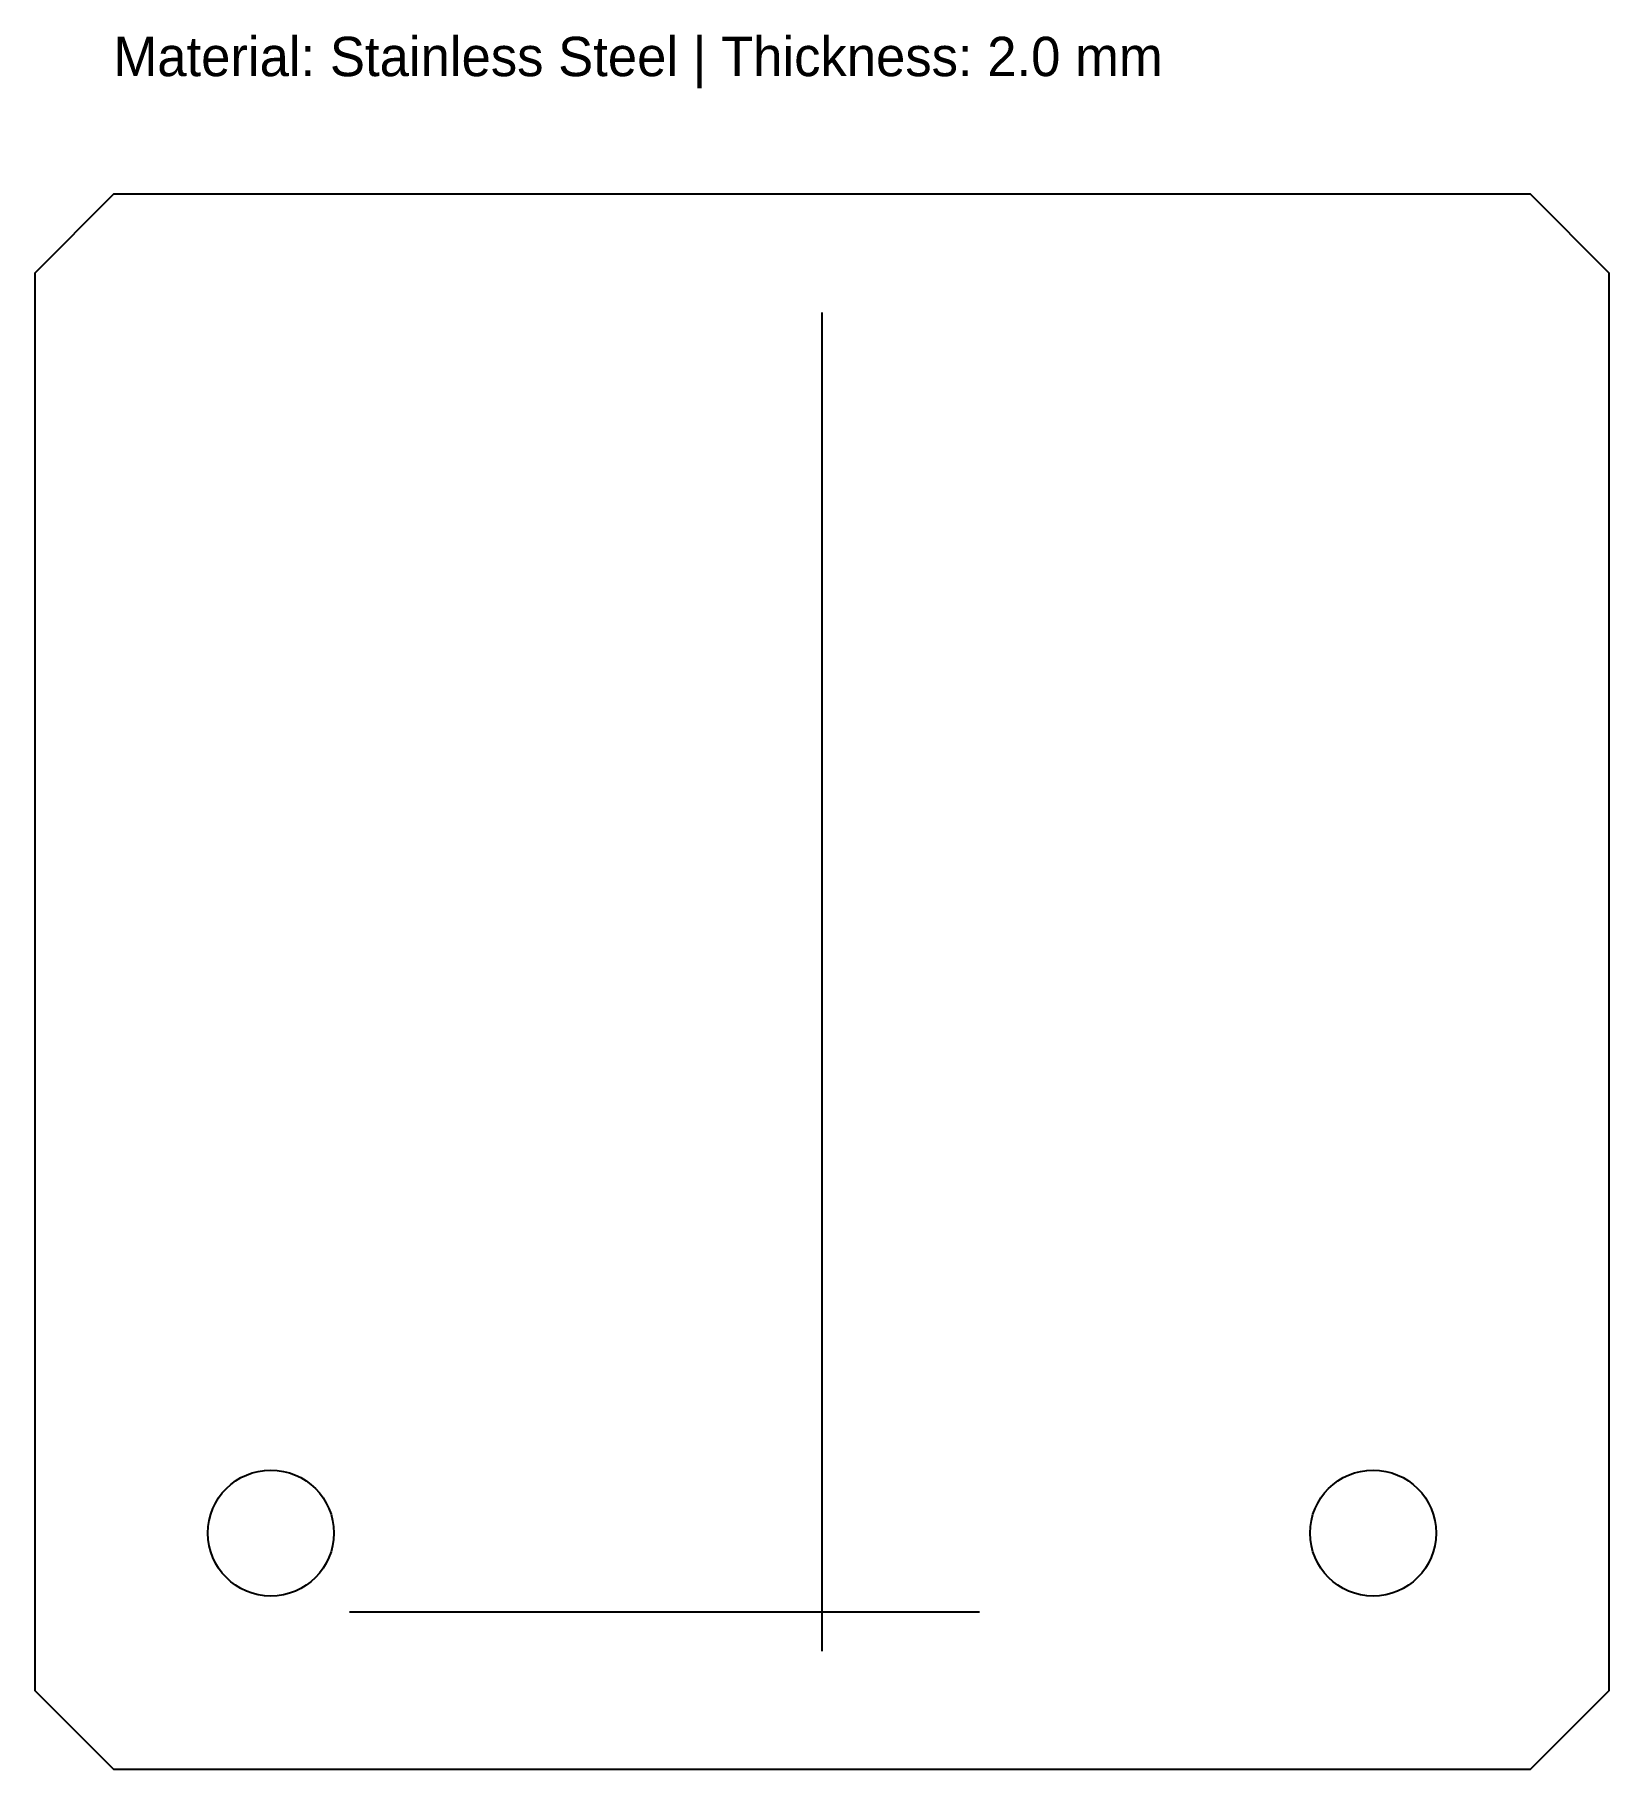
# Model space of a CAD drawing. Header units: metres. Extents: x 0 to 200, y 0 to 220.
import ezdxf

# ---------------------------------------------------------------- set-up
doc = ezdxf.new("R2010")
doc.units = ezdxf.units.M

msp = doc.modelspace()

# ---------------------------------------------------------------- linework, layer by layer
at = {"linetype": 'CONTINUOUS'}
msp.add_line((40, 20), (120, 20), dxfattribs=at)
msp.add_lwpolyline([(10, 0), (190, 0), (200, 10), (200, 190), (190, 200), (10, 200), (0, 190), (0, 10)], close=True)
for centre in [(30, 30), (170, 30)]:
    msp.add_circle(centre, 8)
at = {"layer": 'CONTINUOUS'}
msp.add_line((100, 15), (100, 185), dxfattribs=at)

# ---------------------------------------------------------------- texts
at = {"layer": 'NOTES'}
msp.add_text('Material: Stainless Steel | Thickness: 2.0 mm', height=5, dxfattribs=at).set_placement((10, 215))

doc.saveas('drawing.dxf')
